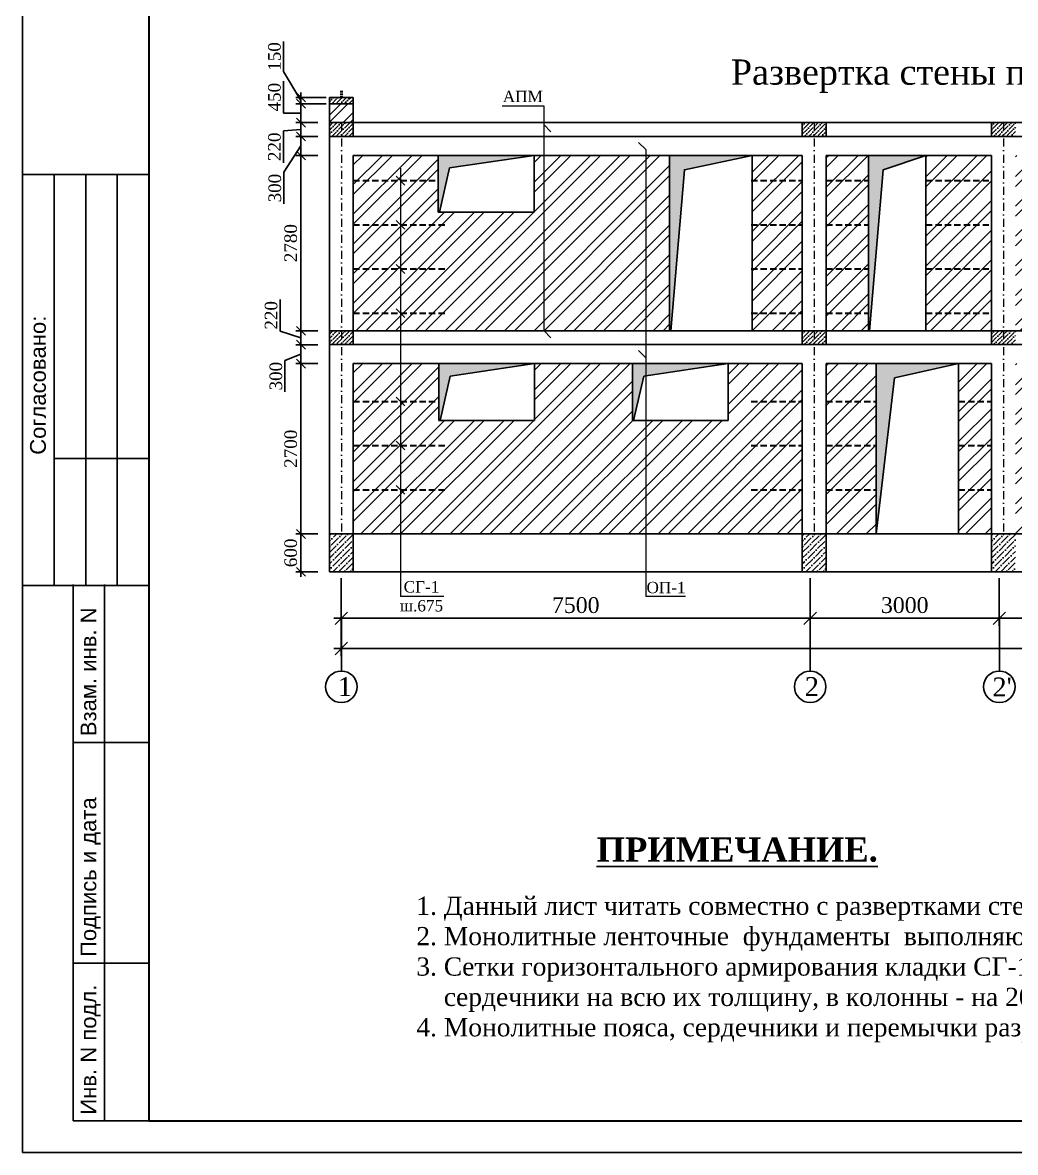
# Model space of a CAD drawing. Header units: millimetres. Extents: x 572274 to 2241483, y -888675 to -304135.
# Drawn here: x 1499760 to 1515505, y -645507 to -627597 of the extents above; entities that cross this region are included whole.
import ezdxf

# ---------------------------------------------------------------- set-up
doc = ezdxf.new("R2010")
doc.units = ezdxf.units.MM
for name, pattern in [('ACAD_ISO02W100', [15, 12, -3]), ('DASHDOT', [25.4, 12.7, -6.35, 0, -6.35]), ('DASHED2', [9.525, 6.35, -3.175]), ('G_BUILDING_LINE', [3, 2, -1])]:
    doc.linetypes.add(name, pattern=pattern)
doc.layers.add('RAZMER-2', color=7, linetype='Continuous', lineweight=25)
doc.layers.add('Основная', color=7, linetype='Continuous', lineweight=50)
doc.styles.add('arial', font='arial.ttf', dxfattribs={"height": 300})
doc.styles.get("Standard").update_dxf_attribs({"font": 'isocpeur.ttf'})
doc.styles.add('WMF-Times New Roman0', font='times.ttf')
doc.dimstyles.new('ISO-25$0', dxfattribs={"dimtxt": 300, "dimasz": 200, "dimexe": 100, "dimexo": 300, "dimgap": 50, "dimtad": 1, "dimdec": 0, "dimtxsty": 'Standard', "dimblk": 'OBLIQUE', "dimcen": 250, "dimdle": 150, "dimadec": 0, "dimazin": 0, "dimtfac": 1, "dimtdec": 0, "dimtmove": 0, "dimatfit": 3, "dimldrblk": 'OBLIQUE', "dimfxl": 1.25, "dimarcsym": 0})

# ---------------------------------------------------------------- blocks, each defined once
blk = doc.blocks.new('_Oblique')
at = {"color": 0, "linetype": 'ByBlock', "lineweight": -2}
blk.add_line((-0.5, -0.5), (0.5, 0.5), dxfattribs=at)
blk = doc.blocks.new('*D483')
at = {"color": 0, "lineweight": -2, "transparency": 16777216}
for p, q in [((1504815, -636403), (1504815, -637161)), ((1512250, -636403), (1512250, -637161)), ((1504695, -637041), (1512370, -637041))]:
    blk.add_line(p, q, dxfattribs=at)
at = {"layer": 'Defpoints', "color": 0, "lineweight": 25, "transparency": 16777216}
for p in [(1504815, -636303), (1512250, -636303), (1512250, -637041)]:
    blk.add_point(p, dxfattribs=at)
at = {"color": 0, "lineweight": -2, "transparency": 16777216, "xscale": 200, "yscale": 200, "zscale": 200, "rotation": 180}
blk.add_blockref('_Oblique', (1504815, -637041), dxfattribs=at)
at = {"color": 0, "lineweight": -2, "transparency": 16777216, "xscale": 200, "yscale": 200, "zscale": 200}
blk.add_blockref('_Oblique', (1512250, -637041), dxfattribs=at)
at = {"color": 0, "lineweight": 25, "transparency": 16777216, "insert": (1508533, -636833), "char_height": 250, "attachment_point": 5, "style": 'WMF-Times New Roman0'}
blk.add_mtext('7500', dxfattribs=at)
blk = doc.blocks.new('*D484')
at = {"color": 0, "lineweight": -2, "transparency": 16777216}
for p, q in [((1512250, -636403), (1512250, -637161)), ((1515250, -636403), (1515250, -637161)), ((1512130, -637041), (1515370, -637041))]:
    blk.add_line(p, q, dxfattribs=at)
at = {"layer": 'Defpoints', "color": 0, "lineweight": 25, "transparency": 16777216}
for p in [(1512250, -636303), (1515250, -636303), (1515250, -637041)]:
    blk.add_point(p, dxfattribs=at)
at = {"color": 0, "lineweight": -2, "transparency": 16777216, "xscale": 200, "yscale": 200, "zscale": 200, "rotation": 180}
blk.add_blockref('_Oblique', (1512250, -637041), dxfattribs=at)
at = {"color": 0, "lineweight": -2, "transparency": 16777216, "xscale": 200, "yscale": 200, "zscale": 200}
blk.add_blockref('_Oblique', (1515250, -637041), dxfattribs=at)
at = {"color": 0, "lineweight": 25, "transparency": 16777216, "insert": (1513750, -636833), "char_height": 250, "attachment_point": 5, "style": 'WMF-Times New Roman0'}
blk.add_mtext('3000', dxfattribs=at)
blk = doc.blocks.new('*D485')
at = {"color": 0, "lineweight": -2, "transparency": 16777216}
for p, q in [((1515250, -636403), (1515250, -637161)), ((1518250, -636403), (1518250, -637161)), ((1515130, -637041), (1518370, -637041))]:
    blk.add_line(p, q, dxfattribs=at)
at = {"layer": 'Defpoints', "color": 0, "lineweight": 25, "transparency": 16777216}
for p in [(1515250, -636303), (1518250, -636303), (1518250, -637041)]:
    blk.add_point(p, dxfattribs=at)
at = {"color": 0, "lineweight": -2, "transparency": 16777216, "xscale": 200, "yscale": 200, "zscale": 200, "rotation": 180}
blk.add_blockref('_Oblique', (1515250, -637041), dxfattribs=at)
at = {"color": 0, "lineweight": -2, "transparency": 16777216, "xscale": 200, "yscale": 200, "zscale": 200}
blk.add_blockref('_Oblique', (1518250, -637041), dxfattribs=at)
at = {"color": 0, "lineweight": 25, "transparency": 16777216, "insert": (1516750, -636833), "char_height": 250, "attachment_point": 5, "style": 'WMF-Times New Roman0'}
blk.add_mtext('3000', dxfattribs=at)
blk = doc.blocks.new('*D487')
at = {"color": 0, "lineweight": -2, "transparency": 16777216}
for p, q in [((1504815, -636403), (1504815, -637641)), ((1525815, -636403), (1525815, -637641)), ((1504695, -637521), (1525935, -637521))]:
    blk.add_line(p, q, dxfattribs=at)
at = {"layer": 'Defpoints', "color": 0, "lineweight": 25, "transparency": 16777216}
for p in [(1504815, -636303), (1525815, -636303), (1525815, -637521)]:
    blk.add_point(p, dxfattribs=at)
at = {"color": 0, "lineweight": -2, "transparency": 16777216, "xscale": 200, "yscale": 200, "zscale": 200, "rotation": 180}
blk.add_blockref('_Oblique', (1504815, -637521), dxfattribs=at)
at = {"color": 0, "lineweight": -2, "transparency": 16777216, "xscale": 200, "yscale": 200, "zscale": 200}
blk.add_blockref('_Oblique', (1525815, -637521), dxfattribs=at)
at = {"color": 0, "lineweight": 25, "transparency": 16777216, "insert": (1516692, -637314), "char_height": 250, "attachment_point": 5, "style": 'WMF-Times New Roman0'}
blk.add_mtext('21000', dxfattribs=at)
blk = doc.blocks.new('*D578')
at = {"color": 0, "lineweight": -2, "transparency": 16777216}
for p, q in [((1504175, -636383), (1504175, -635623)), ((1504445, -635703), (1504095, -635703)), ((1504445, -636303), (1504095, -636303))]:
    blk.add_line(p, q, dxfattribs=at)
at = {"layer": 'Defpoints', "color": 0, "lineweight": 25, "transparency": 16777216}
for p in [(1504175, -635703), (1504495, -635703), (1504495, -636303)]:
    blk.add_point(p, dxfattribs=at)
at = {"color": 0, "lineweight": -2, "transparency": 16777216, "xscale": 140, "yscale": 140, "zscale": 140}
for p, rotation in [((1504175, -635703), 90), ((1504175, -636303), 270)]:
    blk.add_blockref('_Oblique', p, dxfattribs=dict(at, rotation=rotation))
at = {"color": 0, "lineweight": 25, "transparency": 16777216, "insert": (1504013, -636003), "char_height": 250, "attachment_point": 5, "rotation": 90, "style": 'WMF-Times New Roman0'}
blk.add_mtext('{\\H0.8x;600}', dxfattribs=at)
blk = doc.blocks.new('*D579')
at = {"color": 0, "lineweight": -2, "transparency": 16777216}
for p, q in [((1504175, -635783), (1504175, -632923)), ((1504445, -633003), (1504095, -633003)), ((1504445, -635703), (1504095, -635703))]:
    blk.add_line(p, q, dxfattribs=at)
at = {"layer": 'Defpoints', "color": 0, "lineweight": 25, "transparency": 16777216}
for p in [(1504175, -633003), (1504495, -633003), (1504495, -635703)]:
    blk.add_point(p, dxfattribs=at)
at = {"color": 0, "lineweight": -2, "transparency": 16777216, "xscale": 140, "yscale": 140, "zscale": 140}
for p, rotation in [((1504175, -633003), 90), ((1504175, -635703), 270)]:
    blk.add_blockref('_Oblique', p, dxfattribs=dict(at, rotation=rotation))
at = {"color": 0, "lineweight": 25, "transparency": 16777216, "insert": (1504013, -634353), "char_height": 200, "attachment_point": 5, "rotation": 90, "style": 'WMF-Times New Roman0'}
blk.add_mtext('2700', dxfattribs=at)
blk = doc.blocks.new('*D580')
at = {"color": 0, "lineweight": -2, "transparency": 16777216}
for p, q in [((1504445, -632703), (1504095, -632703)), ((1504175, -633083), (1504175, -632623)), ((1504175, -632853), (1503920, -632952)), ((1503920, -632952), (1503920, -633453)), ((1504445, -633003), (1504095, -633003))]:
    blk.add_line(p, q, dxfattribs=at)
at = {"layer": 'Defpoints', "color": 0, "lineweight": 25, "transparency": 16777216}
for p in [(1504175, -632703), (1504495, -632703), (1504495, -633003)]:
    blk.add_point(p, dxfattribs=at)
at = {"color": 0, "lineweight": -2, "transparency": 16777216, "xscale": 140, "yscale": 140, "zscale": 140}
for p, rotation in [((1504175, -632703), 90), ((1504175, -633003), 270)]:
    blk.add_blockref('_Oblique', p, dxfattribs=dict(at, rotation=rotation))
at = {"color": 0, "lineweight": 25, "transparency": 16777216, "insert": (1503778, -633202), "char_height": 200, "attachment_point": 5, "rotation": 90, "style": 'WMF-Times New Roman0'}
blk.add_mtext('300', dxfattribs=at)
blk = doc.blocks.new('*D581')
at = {"color": 0, "lineweight": -2, "transparency": 16777216}
for p, q in [((1503844, -632491), (1503844, -631985)), ((1504175, -632783), (1504175, -632403)), ((1504175, -632593), (1503844, -632491)), ((1504445, -632483), (1504095, -632483)), ((1504445, -632703), (1504095, -632703))]:
    blk.add_line(p, q, dxfattribs=at)
at = {"layer": 'Defpoints', "color": 0, "lineweight": 25, "transparency": 16777216}
for p in [(1504175, -632483), (1504495, -632483), (1504495, -632703)]:
    blk.add_point(p, dxfattribs=at)
at = {"color": 0, "lineweight": -2, "transparency": 16777216, "xscale": 140, "yscale": 140, "zscale": 140}
for p, rotation in [((1504175, -632483), 90), ((1504175, -632703), 270)]:
    blk.add_blockref('_Oblique', p, dxfattribs=dict(at, rotation=rotation))
at = {"color": 0, "lineweight": 25, "transparency": 16777216, "insert": (1503702, -632238), "char_height": 200, "attachment_point": 5, "rotation": 90, "style": 'WMF-Times New Roman0'}
blk.add_mtext('220', dxfattribs=at)
blk = doc.blocks.new('*D582')
at = {"color": 0, "lineweight": -2, "transparency": 16777216}
for p, q in [((1504445, -629703), (1504095, -629703)), ((1504175, -632563), (1504175, -629623)), ((1504445, -632483), (1504095, -632483))]:
    blk.add_line(p, q, dxfattribs=at)
at = {"layer": 'Defpoints', "color": 0, "lineweight": 25, "transparency": 16777216}
for p in [(1504175, -629703), (1504495, -629703), (1504495, -632483)]:
    blk.add_point(p, dxfattribs=at)
at = {"color": 0, "lineweight": -2, "transparency": 16777216, "xscale": 140, "yscale": 140, "zscale": 140}
for p, rotation in [((1504175, -629703), 90), ((1504175, -632483), 270)]:
    blk.add_blockref('_Oblique', p, dxfattribs=dict(at, rotation=rotation))
at = {"color": 0, "lineweight": 25, "transparency": 16777216, "insert": (1504013, -631093), "char_height": 200, "attachment_point": 5, "rotation": 90, "style": 'WMF-Times New Roman0'}
blk.add_mtext('2780', dxfattribs=at)
blk = doc.blocks.new('*D597')
at = {"color": 0, "lineweight": -2, "transparency": 16777216}
for p, q in [((1504175, -629783), (1504175, -629323)), ((1504445, -629403), (1504095, -629403)), ((1504175, -629553), (1503903, -629970)), ((1504445, -629703), (1504095, -629703)), ((1503903, -629970), (1503903, -630471))]:
    blk.add_line(p, q, dxfattribs=at)
at = {"layer": 'Defpoints', "color": 0, "lineweight": 25, "transparency": 16777216}
for p in [(1504175, -629403), (1504495, -629403), (1504495, -629703)]:
    blk.add_point(p, dxfattribs=at)
at = {"color": 0, "lineweight": -2, "transparency": 16777216, "xscale": 140, "yscale": 140, "zscale": 140}
for p, rotation in [((1504175, -629403), 90), ((1504175, -629703), 270)]:
    blk.add_blockref('_Oblique', p, dxfattribs=dict(at, rotation=rotation))
at = {"color": 0, "lineweight": 25, "transparency": 16777216, "insert": (1503761, -630221), "char_height": 200, "attachment_point": 5, "rotation": 90, "style": 'WMF-Times New Roman0'}
blk.add_mtext('300', dxfattribs=at)
blk = doc.blocks.new('*D598')
at = {"color": 0, "lineweight": -2, "transparency": 16777216}
for p, q in [((1504445, -629183), (1504095, -629183)), ((1504175, -629483), (1504175, -629103)), ((1504175, -629293), (1503897, -629312)), ((1503897, -629312), (1503897, -629819)), ((1504445, -629403), (1504095, -629403))]:
    blk.add_line(p, q, dxfattribs=at)
at = {"layer": 'Defpoints', "color": 0, "lineweight": 25, "transparency": 16777216}
for p in [(1504175, -629183), (1504495, -629183), (1504495, -629403)]:
    blk.add_point(p, dxfattribs=at)
at = {"color": 0, "lineweight": -2, "transparency": 16777216, "xscale": 140, "yscale": 140, "zscale": 140}
for p, rotation in [((1504175, -629183), 90), ((1504175, -629403), 270)]:
    blk.add_blockref('_Oblique', p, dxfattribs=dict(at, rotation=rotation))
at = {"color": 0, "lineweight": 25, "transparency": 16777216, "insert": (1503755, -629566), "char_height": 200, "attachment_point": 5, "rotation": 90, "style": 'WMF-Times New Roman0'}
blk.add_mtext('220', dxfattribs=at)
blk = doc.blocks.new('*D599')
at = {"color": 0, "lineweight": -2, "transparency": 16777216}
for p, q in [((1503897, -629033), (1503897, -628525)), ((1504175, -629263), (1504175, -628803)), ((1504575, -628883), (1504095, -628883)), ((1504175, -629033), (1503897, -629033)), ((1504445, -629183), (1504095, -629183))]:
    blk.add_line(p, q, dxfattribs=at)
at = {"layer": 'Defpoints', "color": 0, "lineweight": 25, "transparency": 16777216}
for p in [(1504175, -628883), (1504625, -628883), (1504495, -629183)]:
    blk.add_point(p, dxfattribs=at)
at = {"color": 0, "lineweight": -2, "transparency": 16777216, "xscale": 140, "yscale": 140, "zscale": 140}
for p, rotation in [((1504175, -628883), 90), ((1504175, -629183), 270)]:
    blk.add_blockref('_Oblique', p, dxfattribs=dict(at, rotation=rotation))
at = {"color": 0, "lineweight": 25, "transparency": 16777216, "insert": (1503755, -628779), "char_height": 200, "attachment_point": 5, "rotation": 90, "style": 'WMF-Times New Roman0'}
blk.add_mtext('450', dxfattribs=at)
blk = doc.blocks.new('*D600')
at = {"color": 0, "lineweight": -2, "transparency": 16777216}
for p, q in [((1503897, -628373), (1503897, -627895)), ((1504175, -628833), (1503897, -628373)), ((1504575, -628783), (1504095, -628783)), ((1504175, -628963), (1504175, -628703)), ((1504575, -628883), (1504095, -628883))]:
    blk.add_line(p, q, dxfattribs=at)
at = {"layer": 'Defpoints', "color": 0, "lineweight": 25, "transparency": 16777216}
for p in [(1504175, -628783), (1504625, -628783), (1504625, -628883)]:
    blk.add_point(p, dxfattribs=at)
at = {"color": 0, "lineweight": -2, "transparency": 16777216, "xscale": 140, "yscale": 140, "zscale": 140}
for p, rotation in [((1504175, -628783), 90), ((1504175, -628883), 270)]:
    blk.add_blockref('_Oblique', p, dxfattribs=dict(at, rotation=rotation))
at = {"color": 0, "lineweight": 25, "transparency": 16777216, "insert": (1503755, -628134), "char_height": 200, "attachment_point": 5, "rotation": 90, "style": 'WMF-Times New Roman0'}
blk.add_mtext('150', dxfattribs=at)
blk = doc.blocks.new('shtamp cheti azu')
blk.add_line((455458, 81217), (457458, 81217))
at = {"lineweight": 25, "ltscale": 100}
for p, q in [((455958, 74717), (455958, 81217)), ((456458, 74717), (456458, 81217)), ((456958, 74717), (456958, 81217)), ((457458, 76717), (455958, 76717)), ((457458, 74702), (455458, 74702)), ((456258, 66217), (456258, 74717)), ((456758, 66217), (456758, 74717)), ((457458, 72217), (456258, 72217)), ((457458, 68717), (456258, 68717)), ((457458, 66217), (456258, 66217))]:
    blk.add_line(p, q, dxfattribs=at)
at = {"color": 1, "linetype": 'ACAD_ISO02W100', "lineweight": 5, "ltscale": 70, "char_height": 250, "attachment_point": 1, "rotation": 90, "style": 'arial'}
for s, insert in [('{\\fArial|b0|i0|c204|p34;Согласовано:}', (455576, 76776)), ('{\\fArial|b0|i0|c204|p34;Взам. инв. N}', (456376, 72315)), ('{\\fArial|b0|i0|c204|p34;Подпись и дата}', (456376, 68815)), ('{\\fArial|b0|i0|c204|p34;Инв. N подл.}', (456376, 66315))]:
    blk.add_mtext(s, dxfattribs=dict(at, insert=insert))

msp = doc.modelspace()

# ---------------------------------------------------------------- hatches: boundary and pattern name
h = msp.add_hatch()
h.set_pattern_fill('ANSI36', color=256, scale=15)
h.set_pattern_definition([(45, (533934.935, -916863.395), (25.2569703, 92.6088912), [119.0625, -23.8125, 0, -23.8125])])
h.paths.add_polyline_path([(1505005.261, -628782.551), (1504625.261, -628782.551), (1504625.261, -628882.551), (1505005.261, -628882.551)])
at = {"lineweight": 9, "ltscale": 25}
h = msp.add_hatch(dxfattribs=at)
h.set_pattern_fill('ANSI32', color=34, scale=25, style=0)
h.set_pattern_definition([(45, (534064.94, -930819.35), (-168.3798, 168.3798), []), (45, (534177.2, -930819.35), (-168.3798, 168.3798), [])])
h.paths.add_polyline_path([(1505005.261, -628882.551), (1504625.261, -628882.551), (1504625.261, -629182.551), (1505005.261, -629182.551)])
h = msp.add_hatch()
h.set_pattern_fill('ANSI36', color=256, scale=15)
h.set_pattern_definition([(45, (533934.935, -917383.395), (25.2569703, 92.6088912), [119.0625, -23.8125, 0, -23.8125])])
h.paths.add_polyline_path([(1505005.261, -629182.551), (1504625.261, -629182.551), (1504625.261, -629402.551), (1505005.261, -629402.551)])
h = msp.add_hatch()
h.set_pattern_fill('ANSI36', color=256, scale=15)
h.set_pattern_definition([(45, (541564.935, -917383.395), (25.2569703, 92.6088912), [119.0625, -23.8125, 0, -23.8125])])
h.paths.add_polyline_path([(1512505.261, -629182.551), (1512125.261, -629182.551), (1512125.261, -629402.551), (1512505.261, -629402.551)])
h = msp.add_hatch()
h.set_pattern_fill('ANSI36', color=256, scale=15)
h.set_pattern_definition([(45, (544564.935, -917383.395), (25.2569703, 92.6088912), [119.0625, -23.8125, 0, -23.8125])])
h.paths.add_polyline_path([(1515505.261, -629182.551), (1515125.261, -629182.551), (1515125.261, -629402.551), (1515505.261, -629402.551)])
h = msp.add_hatch(dxfattribs=at)
h.set_pattern_fill('ANSI32', color=34, scale=35, style=0)
h.set_pattern_definition([(45, (507528, -930819.35), (-235.73172, 235.73172), []), (45, (507685.16, -930819.35), (-235.73172, 235.73172), [])])
h.paths.add_polyline_path([(1512125.261, -633002.551), (1511315.261, -633002.551), (1511315.261, -635702.551), (1512125.261, -635702.551)])
h.paths.add_polyline_path([(1515125.261, -633002.551), (1514605.261, -633002.551), (1514605.261, -635702.551), (1515125.261, -635702.551)])
h.paths.add_polyline_path([(1516105.261, -633002.551), (1515505.261, -633002.551), (1515505.261, -635702.551), (1516105.261, -635702.551)])
h.paths.add_polyline_path([(1518125.261, -633002.551), (1517415.261, -633002.551), (1517415.261, -635702.551), (1518125.261, -635702.551)])
h.paths.add_polyline_path([(1525625.261, -633002.551), (1524625.261, -633002.551), (1524625.261, -635702.551), (1525625.261, -635702.551)])
h.paths.add_polyline_path([(1525625.261, -629702.551), (1524625.261, -629702.551), (1524625.261, -632482.551), (1525625.261, -632482.551)])
h.paths.add_polyline_path([(1518125.261, -629702.551), (1517415.261, -629702.551), (1517415.261, -632482.551), (1518125.261, -632482.551)])
h.paths.add_polyline_path([(1516105.261, -629702.551), (1515505.261, -629702.551), (1515505.261, -632482.551), (1516105.261, -632482.551)])
h.paths.add_polyline_path([(1515125.261, -629702.551), (1514085.979, -629702.551), (1514085.979, -632482.551), (1515125.261, -632482.551)])
h.paths.add_polyline_path([(1513175.979, -629702.551), (1512505.261, -629702.551), (1512505.261, -632482.551), (1513175.979, -632482.551)])
h.paths.add_polyline_path([(1512125.261, -629702.551), (1511331.707, -629702.551), (1511331.707, -632482.551), (1512125.261, -632482.551)])
h.paths.add_polyline_path([(1519680.261, -633902.551), (1519680.261, -633002.551), (1518505.261, -633002.551), (1518505.261, -635702.551), (1523315.261, -635702.551), (1523315.261, -633002.551), (1522930.261, -633002.551), (1521200.261, -633002.551), (1521200.261, -633902.551)])
h.paths.add_polyline_path([(1513295.261, -635702.551), (1513295.261, -633002.551), (1512505.261, -633002.551), (1512505.261, -635702.551)])
h.paths.add_polyline_path([(1507880.261, -633002.551), (1507880.261, -633902.551), (1506360.261, -633902.551), (1506360.261, -633002.551), (1505005.261, -633002.551), (1505005.261, -635702.551), (1511315.261, -635702.551), (1511315.261, -633002.551), (1510950.261, -633002.551), (1510950.261, -633902.551), (1509430.261, -633902.551), (1509430.261, -633002.551)])
h.paths.add_polyline_path([(1506351.584, -630602.551), (1506351.584, -629702.551), (1505005.261, -629702.551), (1505005.261, -632482.551), (1510021.707, -632482.551), (1510021.707, -629702.551), (1507871.584, -629702.551), (1507871.584, -630602.551)])
h.paths.add_polyline_path([(1521200.261, -629702.551), (1521200.261, -630602.551), (1519671.584, -630602.551), (1519671.584, -629702.551), (1518505.261, -629702.551), (1518505.261, -632482.551), (1523315.261, -632482.551), (1523315.261, -629702.551)])
at = {"lineweight": 25}
h = msp.add_hatch(color=256, dxfattribs=at)
h.dxf.hatch_style = 1
h.paths.add_polyline_path([(1506563.695, -629702.551), (1506351.584, -629702.551), (1506351.584, -630602.551), (1506371.35, -630602.551), (1506531.192, -629901.537), (1506563.695, -629896.712)])
h.paths.add_polyline_path([(1507871.584, -629702.551), (1506563.695, -629702.551), (1506563.695, -629896.712)])
at = {"lineweight": 30}
for points in [[(1511331.707, -629702.551), (1510021.707, -629702.551), (1510021.707, -632482.551), (1510038.354, -632482.551), (1510255.854, -629929.473)], [(1514085.979, -629702.551), (1513175.979, -629702.551), (1513175.979, -632482.551), (1513192.627, -632482.551), (1513410.127, -629929.473)]]:
    msp.add_hatch(color=256, dxfattribs=at).paths.add_polyline_path(points)
h = msp.add_hatch()
h.set_pattern_fill('ANSI36', color=256, scale=15)
h.set_pattern_definition([(45, (533934.935, -920683.395), (25.2569703, 92.6088912), [119.0625, -23.8125, 0, -23.8125])])
h.paths.add_polyline_path([(1505005.261, -632482.551), (1504625.261, -632482.551), (1504625.261, -632702.551), (1505005.261, -632702.551)])
h = msp.add_hatch()
h.set_pattern_fill('ANSI36', color=256, scale=15)
h.set_pattern_definition([(45, (541564.935, -920683.395), (25.2569703, 92.6088912), [119.0625, -23.8125, 0, -23.8125])])
h.paths.add_polyline_path([(1512505.261, -632482.551), (1512125.261, -632482.551), (1512125.261, -632702.551), (1512505.261, -632702.551)])
h = msp.add_hatch()
h.set_pattern_fill('ANSI36', color=256, scale=15)
h.set_pattern_definition([(45, (544564.935, -920683.395), (25.2569703, 92.6088912), [119.0625, -23.8125, 0, -23.8125])])
h.paths.add_polyline_path([(1515505.261, -632482.551), (1515125.261, -632482.551), (1515125.261, -632702.551), (1515505.261, -632702.551)])
at = {"lineweight": 25}
h = msp.add_hatch(color=256, dxfattribs=at)
h.dxf.hatch_style = 1
h.paths.add_polyline_path([(1506572.373, -633002.551), (1506360.261, -633002.551), (1506360.261, -633902.551), (1506380.027, -633902.551), (1506539.869, -633201.537), (1506572.373, -633196.712)])
h.paths.add_polyline_path([(1507880.261, -633002.551), (1506572.373, -633002.551), (1506572.373, -633196.712)])
h = msp.add_hatch(color=256, dxfattribs=at)
h.dxf.hatch_style = 1
h.paths.add_polyline_path([(1509609.869, -633201.537), (1509642.373, -633196.712), (1509642.373, -633002.551), (1509430.261, -633002.551), (1509430.261, -633902.551), (1509450.027, -633902.551)])
h.paths.add_polyline_path([(1509642.373, -633002.551), (1509642.373, -633196.712), (1510950.261, -633002.551)])
h = msp.add_hatch(color=256, dxfattribs=at)
h.dxf.hatch_style = 1
h.paths.add_polyline_path([(1513589.024, -633229.473), (1514605.261, -633002.551), (1513295.261, -633002.551), (1513295.261, -635702.551)])
h = msp.add_hatch()
h.set_pattern_fill('ANSI36', color=256, scale=20)
h.set_pattern_definition([(45, (533934.935, -904164.79), (33.6759605, 123.4785217), [158.75, -31.75, 0, -31.75])])
h.paths.add_polyline_path([(1504625.261, -636302.551), (1505005.261, -636302.551), (1505005.261, -635702.551), (1504625.261, -635702.551)])
h = msp.add_hatch()
h.set_pattern_fill('ANSI36', color=256, scale=20)
h.set_pattern_definition([(45, (541434.935, -904164.79), (33.6759605, 123.4785217), [158.75, -31.75, 0, -31.75])])
h.paths.add_polyline_path([(1512505.261, -635702.551), (1512125.261, -635702.551), (1512125.261, -636302.551), (1512505.261, -636302.551)])
h = msp.add_hatch()
h.set_pattern_fill('ANSI36', color=256, scale=20)
h.set_pattern_definition([(45, (544434.935, -904164.79), (33.6759605, 123.4785217), [158.75, -31.75, 0, -31.75])])
h.paths.add_polyline_path([(1515505.261, -635702.551), (1515125.261, -635702.551), (1515125.261, -636302.551), (1515505.261, -636302.551)])

# ---------------------------------------------------------------- linework, layer by layer
for p, q in [((1504625.261, -636302.551), (1504625.261, -628782.551)), ((1505005.261, -628782.551), (1504625.261, -628782.551)), ((1505005.261, -629402.551), (1505005.261, -628782.551)), ((1505005.261, -628882.551), (1504625.261, -628882.551)), ((1504625.261, -629182.551), (1526005.261, -629182.551)), ((1505005.261, -629402.551), (1505005.261, -629182.551)), ((1512125.261, -629402.551), (1512125.261, -629182.551)), ((1512505.261, -629402.551), (1512505.261, -629182.551)), ((1515125.261, -629402.551), (1515125.261, -629182.551)), ((1504625.261, -629402.551), (1526005.261, -629402.551)), ((1505005.261, -629702.551), (1512125.261, -629702.551)), ((1505005.261, -632702.551), (1505005.261, -629702.551)), ((1506351.584, -629702.551), (1506351.584, -630602.551)), ((1506531.192, -629901.537), (1507871.584, -629702.551)), ((1507871.584, -629702.551), (1507871.584, -630602.551)), ((1510021.707, -632482.551), (1510021.707, -629702.551)), ((1511331.707, -632482.551), (1511331.707, -629702.551)), ((1512125.261, -632702.551), (1512125.261, -629702.551)), ((1512505.261, -629702.551), (1515125.261, -629702.551)), ((1512505.261, -632702.551), (1512505.261, -629702.551)), ((1513175.979, -632482.551), (1513175.979, -629702.551)), ((1514085.979, -632482.551), (1514085.979, -629702.551)), ((1515125.261, -632702.551), (1515125.261, -629702.551)), ((1506371.35, -630602.551), (1506531.192, -629901.537)), ((1506351.584, -630602.551), (1507871.584, -630602.551)), ((1504625.261, -632482.551), (1526005.261, -632482.551)), ((1504625.261, -632702.551), (1526005.261, -632702.551)), ((1505005.261, -633002.551), (1512125.261, -633002.551)), ((1505005.261, -636302.551), (1505005.261, -633002.551)), ((1506360.261, -633002.551), (1506360.261, -633902.551)), ((1506539.869, -633201.537), (1507880.261, -633002.551)), ((1507880.261, -633002.551), (1507880.261, -633902.551)), ((1509430.261, -633002.551), (1509430.261, -633902.551)), ((1509430.261, -633002.551), (1510950.261, -633002.551)), ((1509609.869, -633201.537), (1510950.261, -633002.551)), ((1510950.261, -633002.551), (1510950.261, -633902.551)), ((1512125.261, -636302.551), (1512125.261, -633002.551)), ((1512505.261, -633002.551), (1515125.261, -633002.551)), ((1512505.261, -636302.551), (1512505.261, -633002.551)), ((1513295.261, -635702.551), (1513295.261, -633002.551)), ((1514605.261, -635702.551), (1514605.261, -633002.551)), ((1515125.261, -636302.551), (1515125.261, -633002.551)), ((1506380.027, -633902.551), (1506539.869, -633201.537)), ((1509450.027, -633902.551), (1509609.869, -633201.537)), ((1506360.261, -633902.551), (1507880.261, -633902.551)), ((1509430.261, -633902.551), (1510950.261, -633902.551)), ((1504625.261, -635702.551), (1526005.261, -635702.551)), ((1504625.261, -636302.551), (1526005.261, -636302.551))]:
    msp.add_line(p, q, dxfattribs=at)
at = {"linetype": 'DASHED2', "lineweight": 50, "ltscale": 4}
msp.add_line((1504815.261, -628782.551), (1504815.261, -628671.562), dxfattribs=at)
at = {"color": 5, "lineweight": 9}
for p, q in [((1507363.409, -628915.89), (1508024.474, -628915.89)), ((1508024.474, -628915.89), (1508024.474, -632478.644)), ((1508138.381, -629329.002), (1508024.474, -629215.095)), ((1509642.373, -629609.505), (1509528.465, -629495.598)), ((1509642.373, -629609.505), (1509642.373, -636697.16)), ((1508138.381, -632592.551), (1508024.474, -632478.644)), ((1509642.373, -632909.505), (1509528.465, -632795.598))]:
    msp.add_line(p, q, dxfattribs=at)
at = {"color": 12, "linetype": 'DASHDOT', "lineweight": 13, "ltscale": 10}
for p, q in [((1504815.261, -629182.551), (1504815.261, -635702.551)), ((1512315.261, -629182.551), (1512315.261, -635702.551)), ((1515315.261, -629182.551), (1515315.261, -635702.551))]:
    msp.add_line(p, q, dxfattribs=at)
at = {"color": 5, "lineweight": 5}
for p, q in [((1505755.261, -629902.551), (1505755.261, -636697.16)), ((1506440.638, -636697.16), (1505755.261, -636697.16)), ((1510273.016, -636697.16), (1509642.373, -636697.16))]:
    msp.add_line(p, q, dxfattribs=at)
at = {"color": 5, "lineweight": 25}
for p, q in [((1505824.598, -630171.888), (1505685.924, -630033.215)), ((1505824.598, -630871.888), (1505685.924, -630733.215)), ((1505824.598, -631571.888), (1505685.924, -631433.215)), ((1505824.598, -632271.888), (1505685.924, -632133.215)), ((1505824.598, -633671.888), (1505685.924, -633533.215)), ((1505824.598, -634371.888), (1505685.924, -634233.215)), ((1505824.598, -635071.888), (1505685.924, -634933.215))]:
    msp.add_line(p, q, dxfattribs=at)
for p, q in [((1504815.261, -637040.597), (1504815.261, -637876.577)), ((1512250.261, -637040.597), (1512250.261, -637876.577)), ((1515250.261, -637040.597), (1515250.261, -637876.577))]:
    msp.add_line(p, q)
at = {"lineweight": 25, "ltscale": 100}
msp.add_lwpolyline([(1499760.18, -645507.415), (1541760.18, -645507.415), (1541760.18, -615807.415), (1499760.18, -615807.415)], close=True, dxfattribs=at)
at = {"color": 1, "lineweight": 30}
msp.add_lwpolyline([(1501760.18, -645007.415), (1541260.18, -645007.415), (1541260.18, -616307.415), (1501760.18, -616307.415)], close=True, dxfattribs=at)
for points in [[(1511331.707, -629702.551), (1510255.854, -629929.473), (1510038.354, -632482.551)], [(1514085.979, -629702.551), (1513410.127, -629929.473), (1513192.627, -632482.551)], [(1514605.261, -633002.551), (1513589.024, -633229.473), (1513295.261, -635702.551)]]:
    msp.add_lwpolyline(points)
at = {"lineweight": 25}
for centre in [(1504815.261, -638126.577), (1512250.261, -638126.577), (1515250.261, -638126.577)]:
    msp.add_circle(centre, 250, dxfattribs=at)
at = {"layer": 'Основная', "color": 6, "linetype": 'G_BUILDING_LINE', "lineweight": 30, "ltscale": 50}
for p, q in [((1505005.261, -630102.551), (1506351.584, -630102.551)), ((1511315.261, -630102.551), (1512125.261, -630102.551)), ((1512505.261, -630102.551), (1513175.979, -630102.551)), ((1514085.979, -630102.551), (1515125.261, -630102.551)), ((1505005.261, -630802.551), (1506505.261, -630802.551)), ((1511315.261, -630802.551), (1512125.261, -630802.551)), ((1512505.261, -630802.551), (1513175.979, -630802.551)), ((1514085.979, -630802.551), (1515125.261, -630802.551)), ((1505005.261, -631502.551), (1506505.261, -631502.551)), ((1511315.261, -631502.551), (1512125.261, -631502.551)), ((1512505.261, -631502.551), (1513175.979, -631502.551)), ((1514085.979, -631502.551), (1515125.261, -631502.551)), ((1505005.261, -632202.551), (1506505.261, -632202.551)), ((1511315.261, -632202.551), (1512125.261, -632202.551)), ((1512505.261, -632202.551), (1513175.979, -632202.551)), ((1514085.979, -632202.551), (1515125.261, -632202.551)), ((1505005.261, -633602.551), (1506360.261, -633602.551)), ((1511315.261, -633602.551), (1512125.261, -633602.551)), ((1512505.261, -633602.551), (1513295.261, -633602.551)), ((1514605.261, -633602.551), (1515125.261, -633602.551)), ((1505005.261, -634302.551), (1506505.261, -634302.551)), ((1511315.261, -634302.551), (1512125.261, -634302.551)), ((1512505.261, -634302.551), (1513295.261, -634302.551)), ((1514605.261, -634302.551), (1515125.261, -634302.551)), ((1505005.261, -635002.551), (1506505.261, -635002.551)), ((1511315.261, -635002.551), (1512125.261, -635002.551)), ((1512505.261, -635002.551), (1513295.261, -635002.551)), ((1514605.261, -635002.551), (1515125.261, -635002.551))]:
    msp.add_line(p, q, dxfattribs=at)

# ---------------------------------------------------------------- block references
msp.add_blockref('shtamp cheti azu', (1044302.613, -711223.918))

# ---------------------------------------------------------------- texts
at = {"linetype": 'ByBlock', "lineweight": 0, "ltscale": 0.13, "insert": (1515158.485, -628446.698), "char_height": 400, "width": 10579.91428, "attachment_point": 5, "style": 'WMF-Times New Roman0'}
msp.add_mtext('Развертка стены по оси  "В" 1-4.', dxfattribs=at)
at = {"lineweight": 5, "insert": (1508010.049, -628857.989), "char_height": 180, "width": 996.26366, "attachment_point": 9, "style": 'WMF-Times New Roman0'}
msp.add_mtext('АПМ', dxfattribs=at)
at = {"ltscale": 50, "char_height": 180, "width": 2084.51954, "attachment_point": 8, "style": 'WMF-Times New Roman0'}
for s, insert in [('СГ-1\\Pш.675', (1506086.049, -636935.689)), ('ОП-1', (1509964.522, -636645.665))]:
    msp.add_mtext(s, dxfattribs=dict(at, insert=insert))
at = {"insert": (1506004.158, -640514.242), "char_height": 288.9216, "width": 16917.20784, "attachment_point": 1, "style": 'WMF-Times New Roman0'}
msp.add_mtext('{\\fTimes New Roman|b0|i0|c238|p18;     \\H1.326x;                \\fTimes New Roman|b1|i0|c204|p18;\\LПРИМЕЧАНИЕ.\\fTimes New Roman|b0|i0|c204|p18;\\l\\P\\H0.4698x;\\P\\H1.605x;1. Данный лист читать совместно с pазвертками стен (л. АС-    )\\P2. Монолитные ленточные  фундаменты  выполняются из бетона  кл В12,5.\\P3. Сетки горизонтального армирования кладки СГ-1 завести в \\P    сердечники на всю их толщину, в колонны - на 200мм.   \\P4. Монолитные пояса, сердечники и перемычки разработаны на л.л.АС-}', dxfattribs=at)
at = {"layer": 'RAZMER-2', "color": 0, "linetype": 'ByBlock', "lineweight": 20, "ltscale": 500, "char_height": 300, "width": 556.22809, "attachment_point": 1, "style": 'WMF-Times New Roman0'}
for s, insert in [('1', (1504758.791, -637972.8)), ('2', (1512163.431, -637972.8)), ("2'", (1515139.274, -637979.408))]:
    msp.add_mtext(s, dxfattribs=dict(at, insert=insert))

# ---------------------------------------------------------------- dimensions: what is measured, and where the dimension line sits
at = {"lineweight": 25}
for base, p1, p2, text, picture, middle in [((1504174.767, -628782.551), (1504625.261, -628882.551), (1504625.261, -628782.551), '150', '*D600', (1503897.065, -628333.155)), ((1504174.767, -628882.551), (1504495.261, -629182.551), (1504625.261, -628882.551), '450', '*D599', (1503897.065, -628992.549))]:
    dim = msp.add_linear_dim(base=base, p1=p1, p2=p2, angle=90, text=text, dimstyle='ISO-25$0', override={"dimtxt": 200, "dimasz": 140, "dimexe": 80, "dimexo": 50, "dimgap": 40, "dimtxsty": 'WMF-Times New Roman0', "dimdle": 80, "dimtmove": 1, "dimfxl": 300, "dimarcsym": 1}, dxfattribs=at)
    dim.commit()
    dim.dimension.update_dxf_attribs({"geometry": picture, "text_midpoint": middle, "dimtype": 160})
for base, p1, p2, picture, middle in [((1504174.767, -629182.551), (1504495.261, -629402.551), (1504495.261, -629182.551), '*D598', (1503897.065, -629352.484)), ((1504174.767, -629402.551), (1504495.261, -629702.551), (1504495.261, -629402.551), '*D597', (1503903.037, -630010.397)), ((1504174.767, -632482.551), (1504495.261, -632702.551), (1504495.261, -632482.551), '*D581', (1503843.789, -632451.032)), ((1504174.767, -632702.551), (1504495.261, -633002.551), (1504495.261, -632702.551), '*D580', (1503919.979, -632992.067))]:
    dim = msp.add_linear_dim(base=base, p1=p1, p2=p2, angle=90, dimstyle='ISO-25$0', override={"dimtxt": 200, "dimasz": 140, "dimexe": 80, "dimexo": 50, "dimgap": 40, "dimtxsty": 'WMF-Times New Roman0', "dimdle": 80, "dimtmove": 1, "dimfxl": 300, "dimarcsym": 1}, dxfattribs=at)
    dim.commit()
    dim.dimension.update_dxf_attribs({"geometry": picture, "text_midpoint": middle, "dimtype": 160})
for base, p1, p2, override, picture, middle in [((1504174.767, -629702.551), (1504495.261, -632482.551), (1504495.261, -629702.551), {"dimtxt": 200, "dimasz": 140, "dimexe": 80, "dimexo": 50, "dimgap": 60, "dimtxsty": 'WMF-Times New Roman0', "dimdle": 80, "dimtmove": 1, "dimfxl": 300, "dimarcsym": 1}, '*D582', (1504012.749, -631092.551)), ((1504174.767, -633002.551), (1504495.261, -635702.551), (1504495.261, -633002.551), {"dimtxt": 200, "dimasz": 140, "dimexe": 80, "dimexo": 50, "dimgap": 60, "dimtxsty": 'WMF-Times New Roman0', "dimdle": 80, "dimfxl": 300, "dimarcsym": 1}, '*D579', (1504012.749, -634352.551))]:
    dim = msp.add_linear_dim(base=base, p1=p1, p2=p2, angle=90, dimstyle='ISO-25$0', override=override, dxfattribs=at)
    dim.commit()
    dim.dimension.update_dxf_attribs({"geometry": picture, "text_midpoint": middle})
dim = msp.add_linear_dim(base=(1504174.767, -635702.551), p1=(1504495.261, -636302.551), p2=(1504495.261, -635702.551), angle=90, text='{\\H0.8x;<>}', dimstyle='ISO-25$0', override={"dimtxt": 250, "dimasz": 140, "dimexe": 80, "dimexo": 50, "dimgap": 60, "dimtxsty": 'WMF-Times New Roman0', "dimdle": 80, "dimfxl": 300, "dimarcsym": 1}, dxfattribs=at)
dim.commit()
dim.dimension.update_dxf_attribs({"geometry": '*D578', "text_midpoint": (1504013.037, -636002.551)})
dim = msp.add_linear_dim(base=(1512250.261, -637040.597), p1=(1504815.261, -636302.551), p2=(1512250.261, -636302.551), text='7500', dimstyle='ISO-25$0', override={"dimtxt": 250, "dimasz": 200, "dimexe": 120, "dimexo": 100, "dimgap": 80, "dimtxsty": 'WMF-Times New Roman0', "dimdle": 120, "dimfxl": 300, "dimarcsym": 1}, dxfattribs=at)
dim.commit()
dim.dimension.update_dxf_attribs({"geometry": '*D483', "text_midpoint": (1508532.761, -636833.074)})
dim = msp.add_linear_dim(base=(1525815.261, -637521.153), p1=(1504815.261, -636302.551), p2=(1525815.261, -636302.551), dimstyle='ISO-25$0', override={"dimtxt": 250, "dimexe": 120, "dimexo": 100, "dimgap": 80, "dimtxsty": 'WMF-Times New Roman0', "dimdle": 120, "dimfxl": 300, "dimarcsym": 1}, dxfattribs=at)
dim.commit()
dim.dimension.update_dxf_attribs({"geometry": '*D487', "text_midpoint": (1516691.714, -637521.153), "dimtype": 160})
for base, p1, p2, picture, middle in [((1515250.261, -637040.597), (1512250.261, -636302.551), (1515250.261, -636302.551), '*D484', (1513750.261, -636833.434)), ((1518250.261, -637040.597), (1515250.261, -636302.551), (1518250.261, -636302.551), '*D485', (1516750.261, -636833.434))]:
    dim = msp.add_linear_dim(base=base, p1=p1, p2=p2, dimstyle='ISO-25$0', override={"dimtxt": 250, "dimexe": 120, "dimexo": 100, "dimgap": 80, "dimtxsty": 'WMF-Times New Roman0', "dimdle": 120, "dimfxl": 300, "dimarcsym": 1}, dxfattribs=at)
    dim.commit()
    dim.dimension.update_dxf_attribs({"geometry": picture, "text_midpoint": middle})

doc.saveas('drawing.dxf')
